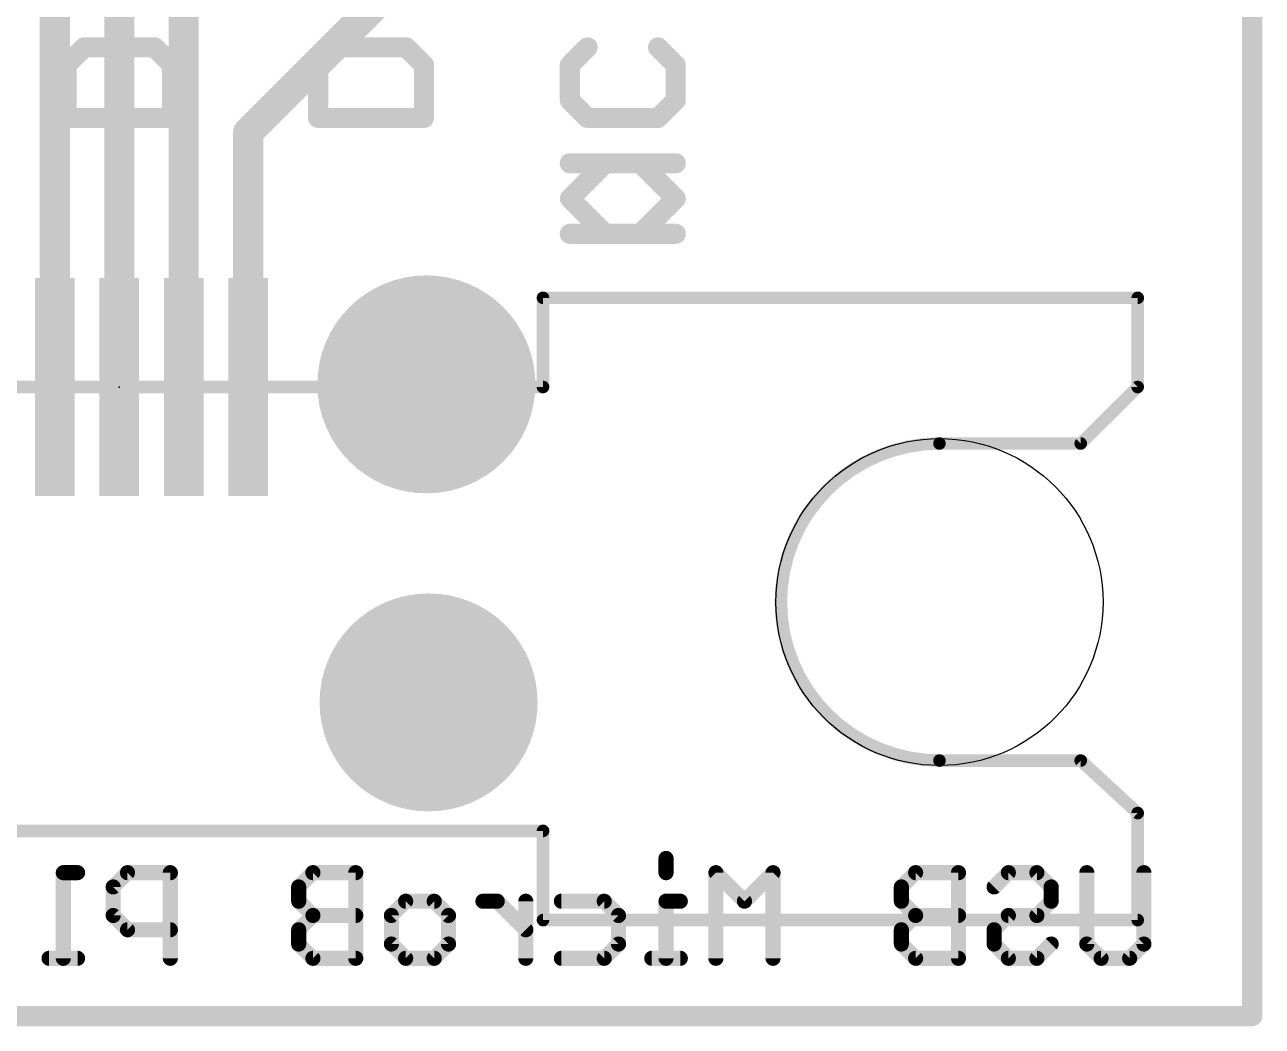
# Model space of a CAD drawing. Extents: x -36 to 71, y -16 to 19.
# Drawn here: x 10.48 to 22.96, y -0.1 to 10.01 of the extents above; entities that cross this region are included whole.
import ezdxf

# ---------------------------------------------------------------- set-up
doc = ezdxf.new("R2010")
doc.units = 0
for name, color, linetype in [('1', 12, 'CONTINUOUS'), ('17', 110, 'CONTINUOUS'), ('20', 53, 'CONTINUOUS'), ('21', 41, 'CONTINUOUS'), ('22', 40, 'CONTINUOUS'), ('23', 53, 'CONTINUOUS'), ('51', 53, 'CONTINUOUS')]:
    doc.layers.add(name, color=color, linetype=linetype)

# ---------------------------------------------------------------- blocks, each defined once
blk = doc.blocks.new('RECT')
blk.add_solid([(-0.5, -0.5), (0.5, -0.5), (-0.5, 0.5), (0.5, 0.5)])
blk = doc.blocks.new('ROUNDP')
at = {"const_width": 0.5}
blk.add_lwpolyline([(0, -0.25, 1), (0, 0.25, 1), (0, -0.25)], format="xyb", dxfattribs=at)

msp = doc.modelspace()

# ---------------------------------------------------------------- linework, layer by layer
at = {"layer": '1', "const_width": 0.3048}
for points in [[(11.43, 6.35), (11.43, 12.7)], [(12.73, 8.92), (16.51, 12.7)], [(10.78, 9.54), (10.78, 10.81)], [(12.08, 9.54), (12.08, 10.81)], [(10.78, 6.35), (10.78, 9.54)], [(12.08, 6.35), (12.08, 9.54)], [(12.73, 7.65), (12.73, 8.92)], [(12.73, 6.35), (12.73, 7.65)]]:
    msp.add_lwpolyline(points, dxfattribs=at)
at = {"layer": '1', "const_width": 0.1524}
for points in [[(10.8562, 9.54, 1), (10.7038, 9.54)], [(10.7038, 9.54, 1), (10.8562, 9.54)], [(12.1562, 9.54, 1), (12.0038, 9.54)], [(12.0038, 9.54, 1), (12.1562, 9.54)], [(12.8062, 8.92, 1), (12.6538, 8.92)], [(12.6761, 8.9739, 1), (12.7839, 8.8661)], [(12.8062, 7.65, 1), (12.6538, 7.65)], [(12.6538, 7.65, 1), (12.8062, 7.65)], [(10.7038, 6.35, 1), (10.8562, 6.35)], [(11.3538, 6.35, 1), (11.5062, 6.35)], [(12.0038, 6.35, 1), (12.1562, 6.35)], [(12.6538, 6.35, 1), (12.8062, 6.35)]]:
    msp.add_lwpolyline(points, format="xyb", dxfattribs=at)
at = {"layer": '20', "const_width": 0.2032}
for points in [[(22.86, 13.97), (22.86, 0)], [(22.86, 0), (0, 0)]]:
    msp.add_lwpolyline(points, dxfattribs=at)
at = {"layer": '20', "const_width": 0.1016}
for points in [[(22.8092, 0, 1), (22.9108, 0)], [(22.86, -0.0508, 1), (22.86, 0.0508)]]:
    msp.add_lwpolyline(points, format="xyb", dxfattribs=at)
at = {"layer": '20'}
msp.add_circle((19.705, 4.18), 1.65, dxfattribs=at)
at = {"layer": '21', "const_width": 0.2032}
for points in [[(11.0736, 9.7776), (10.8957, 9.5997)], [(11.7855, 9.7776), (11.0736, 9.7776)], [(11.9634, 9.5997), (11.7855, 9.7776)], [(13.6136, 9.7776), (13.4357, 9.5997)], [(14.3255, 9.7776), (13.6136, 9.7776)], [(14.5034, 9.5997), (14.3255, 9.7776)], [(16.1536, 9.7776), (15.9757, 9.5997)], [(17.0434, 9.5997), (16.8654, 9.7776)], [(10.8957, 9.5997), (10.8957, 9.0658)], [(11.9634, 9.0658), (11.9634, 9.5997)], [(13.4357, 9.5997), (13.4357, 9.0658)], [(14.5034, 9.0658), (14.5034, 9.5997)], [(15.9757, 9.5997), (15.9757, 9.2438)], [(17.0434, 9.2438), (17.0434, 9.5997)], [(15.9757, 9.2438), (16.1536, 9.0658)], [(16.8654, 9.0658), (17.0434, 9.2438)], [(10.8957, 9.0658), (11.9634, 9.0658)], [(13.4357, 9.0658), (14.5034, 9.0658)], [(16.1536, 9.0658), (16.8654, 9.0658)], [(16.6875, 8.6082), (15.9757, 8.6082)], [(17.0434, 8.2523), (16.6875, 8.6082)], [(16.6875, 7.8964), (17.0434, 8.2523)], [(15.9757, 7.8964), (16.6875, 7.8964)]]:
    msp.add_lwpolyline(points, dxfattribs=at)
at = {"layer": '21', "const_width": 0.1016}
for points in [[(11.0736, 9.8284, 1), (11.0736, 9.7268)], [(11.1096, 9.7417, 1), (11.0377, 9.8135)], [(11.8214, 9.8135, 1), (11.7495, 9.7417)], [(11.7855, 9.7268, 1), (11.7855, 9.8284)], [(13.6136, 9.8284, 1), (13.6136, 9.7268)], [(13.6496, 9.7417, 1), (13.5777, 9.8135)], [(14.3614, 9.8135, 1), (14.2895, 9.7417)], [(14.3255, 9.7268, 1), (14.3255, 9.8284)], [(16.1896, 9.7417, 1), (16.1177, 9.8135)], [(16.9014, 9.8135, 1), (16.8295, 9.7417)], [(10.9465, 9.5997, 1), (10.8449, 9.5997)], [(10.8598, 9.6356, 1), (10.9316, 9.5637)], [(12.0142, 9.5997, 1), (11.9126, 9.5997)], [(11.9275, 9.5637, 1), (11.9993, 9.6356)], [(13.4865, 9.5997, 1), (13.3849, 9.5997)], [(13.3998, 9.6356, 1), (13.4716, 9.5637)], [(14.5542, 9.5997, 1), (14.4526, 9.5997)], [(14.4675, 9.5637, 1), (14.5393, 9.6356)], [(16.0265, 9.5997, 1), (15.9249, 9.5997)], [(15.9398, 9.6356, 1), (16.0116, 9.5637)], [(17.0942, 9.5997, 1), (16.9926, 9.5997)], [(17.0075, 9.5637, 1), (17.0793, 9.6356)], [(16.0116, 9.2797, 1), (15.9398, 9.2078)], [(15.9249, 9.2438, 1), (16.0265, 9.2438)], [(16.9926, 9.2438, 1), (17.0942, 9.2438)], [(17.0793, 9.2078, 1), (17.0075, 9.2797)], [(10.8957, 9.1166, 1), (10.8957, 9.015)], [(10.8449, 9.0658, 1), (10.9465, 9.0658)], [(11.9126, 9.0658, 1), (12.0142, 9.0658)], [(11.9634, 9.015, 1), (11.9634, 9.1166)], [(13.4357, 9.1166, 1), (13.4357, 9.015)], [(13.3849, 9.0658, 1), (13.4865, 9.0658)], [(14.4526, 9.0658, 1), (14.5542, 9.0658)], [(14.5034, 9.015, 1), (14.5034, 9.1166)], [(16.1536, 9.1166, 1), (16.1536, 9.015)], [(16.1177, 9.0299, 1), (16.1896, 9.1017)], [(16.8295, 9.1017, 1), (16.9014, 9.0299)], [(16.8654, 9.015, 1), (16.8654, 9.1166)], [(15.9757, 8.659, 1), (15.9757, 8.5574)], [(16.7234, 8.6441, 1), (16.6516, 8.5723)], [(16.6875, 8.5574, 1), (16.6875, 8.659)], [(17.0793, 8.2164, 1), (17.0075, 8.2882)], [(17.0075, 8.2164, 1), (17.0793, 8.2882)], [(15.9757, 7.9472, 1), (15.9757, 7.8456)], [(16.6875, 7.8456, 1), (16.6875, 7.9472)], [(16.6516, 7.9323, 1), (16.7234, 7.8605)]]:
    msp.add_lwpolyline(points, format="xyb", dxfattribs=at)
at = {"layer": '22'}
for points, const_width in [([(10.8966, 9.5997), (11.0746, 9.7776)], 0.2032), ([(11.0746, 9.7776), (11.7864, 9.7776)], 0.2032), ([(11.7864, 9.7776), (11.9643, 9.5997)], 0.2032), ([(13.4366, 9.5997), (13.6146, 9.7776)], 0.2032), ([(13.6146, 9.7776), (14.3264, 9.7776)], 0.2032), ([(14.3264, 9.7776), (14.5043, 9.5997)], 0.2032), ([(15.9766, 9.5997), (16.1546, 9.7776)], 0.2032), ([(16.8664, 9.7776), (17.0443, 9.5997)], 0.2032), ([(10.8966, 9.0658), (10.8966, 9.5997)], 0.2032), ([(11.9643, 9.5997), (11.9643, 9.0658)], 0.2032), ([(13.4366, 9.0658), (13.4366, 9.5997)], 0.2032), ([(14.5043, 9.5997), (14.5043, 9.0658)], 0.2032), ([(15.9766, 9.2438), (15.9766, 9.5997)], 0.2032), ([(17.0443, 9.5997), (17.0443, 9.2438)], 0.2032), ([(16.1546, 9.0658), (15.9766, 9.2438)], 0.2032), ([(17.0443, 9.2438), (16.8664, 9.0658)], 0.2032), ([(11.9643, 9.0658), (10.8966, 9.0658)], 0.2032), ([(14.5043, 9.0658), (13.4366, 9.0658)], 0.2032), ([(16.8664, 9.0658), (16.1546, 9.0658)], 0.2032), ([(15.9766, 8.2523), (16.3325, 8.6082)], 0.2032), ([(16.3325, 8.6082), (17.0443, 8.6082)], 0.2032), ([(16.3325, 7.8964), (15.9766, 8.2523)], 0.2032), ([(17.0443, 7.8964), (16.3325, 7.8964)], 0.2032), ([(16.9461, 1.5926), (16.9461, 1.4485)], 0.1524), ([(11.0093, 1.4485), (10.8653, 1.4485)], 0.1524), ([(10.8653, 1.4485), (10.8653, 0.5842)], 0.1524), ([(11.5127, 1.4485), (11.3686, 1.3045)], 0.1524), ([(11.9449, 1.4485), (11.5127, 1.4485)], 0.1524), ([(11.9449, 0.5842), (11.9449, 1.4485)], 0.1524), ([(13.3837, 1.4485), (13.2397, 1.3045)], 0.1524), ([(13.8159, 1.4485), (13.3837, 1.4485)], 0.1524), ([(13.8159, 0.5842), (13.8159, 1.4485)], 0.1524), ([(17.7376, 1.1604), (17.4495, 1.4485)], 0.1524), ([(17.4495, 1.4485), (17.4495, 0.5842)], 0.1524), ([(18.0257, 1.4485), (17.7376, 1.1604)], 0.1524), ([(18.0257, 0.5842), (18.0257, 1.4485)], 0.1524), ([(19.4646, 1.4485), (19.3205, 1.3045)], 0.1524), ([(19.8968, 1.4485), (19.4646, 1.4485)], 0.1524), ([(19.8968, 0.5842), (19.8968, 1.4485)], 0.1524), ([(20.2561, 1.3045), (20.4001, 1.4485)], 0.1524), ([(20.4001, 1.4485), (20.6882, 1.4485)], 0.1524), ([(20.6882, 1.4485), (20.8323, 1.3045)], 0.1524), ([(21.1916, 0.7283), (21.1916, 1.4485)], 0.1524), ([(21.7678, 1.4485), (21.7678, 0.7283)], 0.1524), ([(11.3686, 1.3045), (11.3686, 1.0164)], 0.1524), ([(13.2397, 1.3045), (13.2397, 1.1604)], 0.1524), ([(19.3205, 1.3045), (19.3205, 1.1604)], 0.1524), ([(20.8323, 1.3045), (20.8323, 1.1604)], 0.1524), ([(13.2397, 1.1604), (13.3837, 1.0164)], 0.1524), ([(14.1752, 1.0164), (14.3192, 1.1604)], 0.1524), ([(14.3192, 1.1604), (14.6074, 1.1604)], 0.1524), ([(14.6074, 1.1604), (14.7514, 1.0164)], 0.1524), ([(15.2429, 1.1604), (15.0988, 1.1604)], 0.1524), ([(15.531, 0.8723), (15.2429, 1.1604)], 0.1524), ([(15.531, 0.5842), (15.531, 1.1604)], 0.1524), ([(15.8903, 1.1604), (16.3225, 1.1604)], 0.1524), ([(16.3225, 1.1604), (16.4665, 1.0164)], 0.1524), ([(17.0902, 1.1604), (16.9461, 1.1604)], 0.1524), ([(16.9461, 1.1604), (16.9461, 0.5842)], 0.1524), ([(19.3205, 1.1604), (19.4646, 1.0164)], 0.1524), ([(20.8323, 1.1604), (20.6882, 1.0164)], 0.1524), ([(11.3686, 1.0164), (11.5127, 0.8723)], 0.1524), ([(13.3837, 1.0164), (13.2397, 0.8723)], 0.1524), ([(13.8159, 1.0164), (13.3837, 1.0164)], 0.1524), ([(14.1752, 0.7283), (14.1752, 1.0164)], 0.1524), ([(14.7514, 1.0164), (14.7514, 0.7283)], 0.1524), ([(16.4665, 1.0164), (16.4665, 0.7283)], 0.1524), ([(19.4646, 1.0164), (19.3205, 0.8723)], 0.1524), ([(19.8968, 1.0164), (19.4646, 1.0164)], 0.1524), ([(20.4001, 1.0164), (20.2561, 0.8723)], 0.1524), ([(20.6882, 1.0164), (20.4001, 1.0164)], 0.1524), ([(11.5127, 0.8723), (11.9449, 0.8723)], 0.1524), ([(13.2397, 0.8723), (13.2397, 0.7283)], 0.1524), ([(19.3205, 0.8723), (19.3205, 0.7283)], 0.1524), ([(20.2561, 0.8723), (20.2561, 0.7283)], 0.1524), ([(13.2397, 0.7283), (13.3837, 0.5842)], 0.1524), ([(14.3192, 0.5842), (14.1752, 0.7283)], 0.1524), ([(14.7514, 0.7283), (14.6074, 0.5842)], 0.1524), ([(16.4665, 0.7283), (16.3225, 0.5842)], 0.1524), ([(19.3205, 0.7283), (19.4646, 0.5842)], 0.1524), ([(20.2561, 0.7283), (20.4001, 0.5842)], 0.1524), ([(20.6882, 0.5842), (20.8323, 0.7283)], 0.1524), ([(21.3356, 0.5842), (21.1916, 0.7283)], 0.1524), ([(21.7678, 0.7283), (21.6237, 0.5842)], 0.1524), ([(11.0093, 0.5842), (10.7212, 0.5842)], 0.1524), ([(13.3837, 0.5842), (13.8159, 0.5842)], 0.1524), ([(14.6074, 0.5842), (14.3192, 0.5842)], 0.1524), ([(16.3225, 0.5842), (15.8903, 0.5842)], 0.1524), ([(17.0902, 0.5842), (16.8021, 0.5842)], 0.1524), ([(19.4646, 0.5842), (19.8968, 0.5842)], 0.1524), ([(20.4001, 0.5842), (20.6882, 0.5842)], 0.1524), ([(21.6237, 0.5842), (21.3356, 0.5842)], 0.1524)]:
    msp.add_lwpolyline(points, dxfattribs=dict(at, const_width=const_width))
for points, const_width in [([(11.0746, 9.8284, 1), (11.0746, 9.7268)], 0.1016), ([(11.1105, 9.7417, 1), (11.0386, 9.8135)], 0.1016), ([(11.8223, 9.8135, 1), (11.7504, 9.7417)], 0.1016), ([(11.7864, 9.7268, 1), (11.7864, 9.8284)], 0.1016), ([(13.6146, 9.8284, 1), (13.6146, 9.7268)], 0.1016), ([(13.6505, 9.7417, 1), (13.5786, 9.8135)], 0.1016), ([(14.3623, 9.8135, 1), (14.2904, 9.7417)], 0.1016), ([(14.3264, 9.7268, 1), (14.3264, 9.8284)], 0.1016), ([(16.1905, 9.7417, 1), (16.1186, 9.8135)], 0.1016), ([(16.9023, 9.8135, 1), (16.8304, 9.7417)], 0.1016), ([(10.9474, 9.5997, 1), (10.8458, 9.5997)], 0.1016), ([(10.8607, 9.6356, 1), (10.9325, 9.5637)], 0.1016), ([(12.0151, 9.5997, 1), (11.9135, 9.5997)], 0.1016), ([(11.9284, 9.5637, 1), (12.0002, 9.6356)], 0.1016), ([(13.4874, 9.5997, 1), (13.3858, 9.5997)], 0.1016), ([(13.4007, 9.6356, 1), (13.4725, 9.5637)], 0.1016), ([(14.5551, 9.5997, 1), (14.4535, 9.5997)], 0.1016), ([(14.4684, 9.5637, 1), (14.5402, 9.6356)], 0.1016), ([(16.0274, 9.5997, 1), (15.9258, 9.5997)], 0.1016), ([(15.9407, 9.6356, 1), (16.0125, 9.5637)], 0.1016), ([(17.0951, 9.5997, 1), (16.9935, 9.5997)], 0.1016), ([(17.0084, 9.5637, 1), (17.0802, 9.6356)], 0.1016), ([(16.0125, 9.2797, 1), (15.9407, 9.2078)], 0.1016), ([(15.9258, 9.2438, 1), (16.0274, 9.2438)], 0.1016), ([(16.9935, 9.2438, 1), (17.0951, 9.2438)], 0.1016), ([(17.0802, 9.2078, 1), (17.0084, 9.2797)], 0.1016), ([(10.8966, 9.1166, 1), (10.8966, 9.015)], 0.1016), ([(10.8458, 9.0658, 1), (10.9474, 9.0658)], 0.1016), ([(11.9135, 9.0658, 1), (12.0151, 9.0658)], 0.1016), ([(11.9643, 9.015, 1), (11.9643, 9.1166)], 0.1016), ([(13.4366, 9.1166, 1), (13.4366, 9.015)], 0.1016), ([(13.3858, 9.0658, 1), (13.4874, 9.0658)], 0.1016), ([(14.4535, 9.0658, 1), (14.5551, 9.0658)], 0.1016), ([(14.5043, 9.015, 1), (14.5043, 9.1166)], 0.1016), ([(16.1546, 9.1166, 1), (16.1546, 9.015)], 0.1016), ([(16.1186, 9.0299, 1), (16.1905, 9.1017)], 0.1016), ([(16.8304, 9.1017, 1), (16.9023, 9.0299)], 0.1016), ([(16.8664, 9.015, 1), (16.8664, 9.1166)], 0.1016), ([(16.3325, 8.659, 1), (16.3325, 8.5574)], 0.1016), ([(16.3684, 8.5723, 1), (16.2966, 8.6441)], 0.1016), ([(17.0443, 8.5574, 1), (17.0443, 8.659)], 0.1016), ([(16.0125, 8.2882, 1), (15.9407, 8.2164)], 0.1016), ([(15.9407, 8.2882, 1), (16.0125, 8.2164)], 0.1016), ([(16.3325, 7.9472, 1), (16.3325, 7.8456)], 0.1016), ([(17.0443, 7.8456, 1), (17.0443, 7.9472)], 0.1016), ([(16.2966, 7.8605, 1), (16.3684, 7.9323)], 0.1016), ([(16.9842, 1.5926, 1), (16.908, 1.5926)], 0.0762), ([(10.8653, 1.4866, 1), (10.8653, 1.4104)], 0.0762), ([(10.9034, 1.4485, 1), (10.8272, 1.4485)], 0.0762), ([(11.0093, 1.4104, 1), (11.0093, 1.4866)], 0.0762), ([(11.5127, 1.4866, 1), (11.5127, 1.4104)], 0.0762), ([(11.5396, 1.4216, 1), (11.4857, 1.4755)], 0.0762), ([(11.983, 1.4485, 1), (11.9068, 1.4485)], 0.0762), ([(11.9449, 1.4104, 1), (11.9449, 1.4866)], 0.0762), ([(13.3837, 1.4866, 1), (13.3837, 1.4104)], 0.0762), ([(13.4107, 1.4216, 1), (13.3568, 1.4755)], 0.0762), ([(13.854, 1.4485, 1), (13.7778, 1.4485)], 0.0762), ([(13.8159, 1.4104, 1), (13.8159, 1.4866)], 0.0762), ([(17.4764, 1.4755, 1), (17.4226, 1.4216)], 0.0762), ([(17.4876, 1.4485, 1), (17.4114, 1.4485)], 0.0762), ([(18.0638, 1.4485, 1), (17.9876, 1.4485)], 0.0762), ([(18.0527, 1.4216, 1), (17.9988, 1.4755)], 0.0762), ([(19.4646, 1.4866, 1), (19.4646, 1.4104)], 0.0762), ([(19.4915, 1.4216, 1), (19.4377, 1.4755)], 0.0762), ([(19.9349, 1.4485, 1), (19.8587, 1.4485)], 0.0762), ([(19.8968, 1.4104, 1), (19.8968, 1.4866)], 0.0762), ([(20.4001, 1.4866, 1), (20.4001, 1.4104)], 0.0762), ([(20.4271, 1.4216, 1), (20.3732, 1.4755)], 0.0762), ([(20.7152, 1.4755, 1), (20.6613, 1.4216)], 0.0762), ([(20.6882, 1.4104, 1), (20.6882, 1.4866)], 0.0762), ([(21.2297, 1.4485, 1), (21.1535, 1.4485)], 0.0762), ([(21.8059, 1.4485, 1), (21.7297, 1.4485)], 0.0762), ([(11.4067, 1.3045, 1), (11.3305, 1.3045)], 0.0762), ([(13.2778, 1.3045, 1), (13.2016, 1.3045)], 0.0762), ([(16.908, 1.4485, 1), (16.9842, 1.4485)], 0.0762), ([(19.3586, 1.3045, 1), (19.2824, 1.3045)], 0.0762), ([(20.8704, 1.3045, 1), (20.7942, 1.3045)], 0.0762), ([(11.3417, 1.3314, 1), (11.3956, 1.2775)], 0.0762), ([(13.2127, 1.3314, 1), (13.2666, 1.2775)], 0.0762), ([(19.2936, 1.3314, 1), (19.3475, 1.2775)], 0.0762), ([(20.2291, 1.3314, 1), (20.283, 1.2775)], 0.0762), ([(20.8053, 1.2775, 1), (20.8592, 1.3314)], 0.0762), ([(13.2666, 1.1874, 1), (13.2127, 1.1335)], 0.0762), ([(13.2016, 1.1604, 1), (13.2778, 1.1604)], 0.0762), ([(14.3192, 1.1985, 1), (14.3192, 1.1223)], 0.0762), ([(14.3462, 1.1335, 1), (14.2923, 1.1874)], 0.0762), ([(14.6343, 1.1874, 1), (14.5804, 1.1335)], 0.0762), ([(14.6074, 1.1223, 1), (14.6074, 1.1985)], 0.0762), ([(15.0988, 1.1985, 1), (15.0988, 1.1223)], 0.0762), ([(15.2698, 1.1874, 1), (15.216, 1.1335)], 0.0762), ([(15.2429, 1.1223, 1), (15.2429, 1.1985)], 0.0762), ([(15.5691, 1.1604, 1), (15.4929, 1.1604)], 0.0762), ([(15.8903, 1.1985, 1), (15.8903, 1.1223)], 0.0762), ([(16.3494, 1.1874, 1), (16.2955, 1.1335)], 0.0762), ([(16.3225, 1.1223, 1), (16.3225, 1.1985)], 0.0762), ([(16.9461, 1.1985, 1), (16.9461, 1.1223)], 0.0762), ([(16.9842, 1.1604, 1), (16.908, 1.1604)], 0.0762), ([(17.0902, 1.1223, 1), (17.0902, 1.1985)], 0.0762), ([(17.7107, 1.1874, 1), (17.7646, 1.1335)], 0.0762), ([(17.7107, 1.1335, 1), (17.7646, 1.1874)], 0.0762), ([(19.3475, 1.1874, 1), (19.2936, 1.1335)], 0.0762), ([(19.2824, 1.1604, 1), (19.3586, 1.1604)], 0.0762), ([(20.7942, 1.1604, 1), (20.8704, 1.1604)], 0.0762), ([(20.8592, 1.1335, 1), (20.8053, 1.1874)], 0.0762), ([(11.3956, 1.0433, 1), (11.3417, 0.9894)], 0.0762), ([(11.3305, 1.0164, 1), (11.4067, 1.0164)], 0.0762), ([(13.3837, 1.0545, 1), (13.3837, 0.9783)], 0.0762), ([(13.4107, 0.9894, 1), (13.3568, 1.0433)], 0.0762), ([(13.3568, 0.9894, 1), (13.4107, 1.0433)], 0.0762), ([(13.8159, 0.9783, 1), (13.8159, 1.0545)], 0.0762), ([(14.1482, 1.0433, 1), (14.2021, 0.9894)], 0.0762), ([(14.2133, 1.0164, 1), (14.1371, 1.0164)], 0.0762), ([(14.7895, 1.0164, 1), (14.7133, 1.0164)], 0.0762), ([(14.7245, 0.9894, 1), (14.7784, 1.0433)], 0.0762), ([(16.5046, 1.0164, 1), (16.4284, 1.0164)], 0.0762), ([(16.4396, 0.9894, 1), (16.4935, 1.0433)], 0.0762), ([(19.4646, 1.0545, 1), (19.4646, 0.9783)], 0.0762), ([(19.4915, 0.9894, 1), (19.4377, 1.0433)], 0.0762), ([(19.4377, 0.9894, 1), (19.4915, 1.0433)], 0.0762), ([(19.8968, 0.9783, 1), (19.8968, 1.0545)], 0.0762), ([(20.4001, 1.0545, 1), (20.4001, 0.9783)], 0.0762), ([(20.4271, 0.9894, 1), (20.3732, 1.0433)], 0.0762), ([(20.6613, 1.0433, 1), (20.7152, 0.9894)], 0.0762), ([(20.6882, 0.9783, 1), (20.6882, 1.0545)], 0.0762), ([(11.5127, 0.9104, 1), (11.5127, 0.8342)], 0.0762), ([(11.4857, 0.8454, 1), (11.5396, 0.8993)], 0.0762), ([(11.9449, 0.8342, 1), (11.9449, 0.9104)], 0.0762), ([(13.2127, 0.8993, 1), (13.2666, 0.8454)], 0.0762), ([(13.2778, 0.8723, 1), (13.2016, 0.8723)], 0.0762), ([(15.5041, 0.8454, 1), (15.558, 0.8993)], 0.0762), ([(19.3586, 0.8723, 1), (19.2824, 0.8723)], 0.0762), ([(19.2936, 0.8993, 1), (19.3475, 0.8454)], 0.0762), ([(20.2291, 0.8993, 1), (20.283, 0.8454)], 0.0762), ([(20.2942, 0.8723, 1), (20.218, 0.8723)], 0.0762), ([(13.2666, 0.7552, 1), (13.2127, 0.7013)], 0.0762), ([(13.2016, 0.7283, 1), (13.2778, 0.7283)], 0.0762), ([(14.2021, 0.7552, 1), (14.1482, 0.7013)], 0.0762), ([(14.1371, 0.7283, 1), (14.2133, 0.7283)], 0.0762), ([(14.7133, 0.7283, 1), (14.7895, 0.7283)], 0.0762), ([(14.7784, 0.7013, 1), (14.7245, 0.7552)], 0.0762), ([(16.4284, 0.7283, 1), (16.5046, 0.7283)], 0.0762), ([(16.4935, 0.7013, 1), (16.4396, 0.7552)], 0.0762), ([(19.3475, 0.7552, 1), (19.2936, 0.7013)], 0.0762), ([(19.2824, 0.7283, 1), (19.3586, 0.7283)], 0.0762), ([(20.283, 0.7552, 1), (20.2291, 0.7013)], 0.0762), ([(20.218, 0.7283, 1), (20.2942, 0.7283)], 0.0762), ([(20.8592, 0.7013, 1), (20.8053, 0.7552)], 0.0762), ([(21.2185, 0.7552, 1), (21.1646, 0.7013)], 0.0762), ([(21.1535, 0.7283, 1), (21.2297, 0.7283)], 0.0762), ([(21.7297, 0.7283, 1), (21.8059, 0.7283)], 0.0762), ([(21.7947, 0.7013, 1), (21.7409, 0.7552)], 0.0762), ([(10.7212, 0.6223, 1), (10.7212, 0.5461)], 0.0762), ([(11.0093, 0.5461, 1), (11.0093, 0.6223)], 0.0762), ([(13.3837, 0.6223, 1), (13.3837, 0.5461)], 0.0762), ([(13.3568, 0.5573, 1), (13.4107, 0.6111)], 0.0762), ([(13.8159, 0.5461, 1), (13.8159, 0.6223)], 0.0762), ([(14.3192, 0.6223, 1), (14.3192, 0.5461)], 0.0762), ([(14.2923, 0.5573, 1), (14.3462, 0.6111)], 0.0762), ([(14.5804, 0.6111, 1), (14.6343, 0.5573)], 0.0762), ([(14.6074, 0.5461, 1), (14.6074, 0.6223)], 0.0762), ([(15.8903, 0.6223, 1), (15.8903, 0.5461)], 0.0762), ([(16.2955, 0.6111, 1), (16.3494, 0.5573)], 0.0762), ([(16.3225, 0.5461, 1), (16.3225, 0.6223)], 0.0762), ([(16.8021, 0.6223, 1), (16.8021, 0.5461)], 0.0762), ([(17.0902, 0.5461, 1), (17.0902, 0.6223)], 0.0762), ([(19.4646, 0.6223, 1), (19.4646, 0.5461)], 0.0762), ([(19.4377, 0.5573, 1), (19.4915, 0.6111)], 0.0762), ([(19.8968, 0.5461, 1), (19.8968, 0.6223)], 0.0762), ([(20.4001, 0.6223, 1), (20.4001, 0.5461)], 0.0762), ([(20.3732, 0.5573, 1), (20.4271, 0.6111)], 0.0762), ([(20.6613, 0.6111, 1), (20.7152, 0.5573)], 0.0762), ([(20.6882, 0.5461, 1), (20.6882, 0.6223)], 0.0762), ([(21.3356, 0.6223, 1), (21.3356, 0.5461)], 0.0762), ([(21.3087, 0.5573, 1), (21.3626, 0.6111)], 0.0762), ([(21.5968, 0.6111, 1), (21.6507, 0.5573)], 0.0762), ([(21.6237, 0.5461, 1), (21.6237, 0.6223)], 0.0762), ([(10.8272, 0.5842, 1), (10.9034, 0.5842)], 0.0762), ([(11.9068, 0.5842, 1), (11.983, 0.5842)], 0.0762), ([(13.7778, 0.5842, 1), (13.854, 0.5842)], 0.0762), ([(15.4929, 0.5842, 1), (15.5691, 0.5842)], 0.0762), ([(16.908, 0.5842, 1), (16.9842, 0.5842)], 0.0762), ([(17.4114, 0.5842, 1), (17.4876, 0.5842)], 0.0762), ([(17.9876, 0.5842, 1), (18.0638, 0.5842)], 0.0762), ([(19.8587, 0.5842, 1), (19.9349, 0.5842)], 0.0762)]:
    msp.add_lwpolyline(points, format="xyb", dxfattribs=dict(at, const_width=const_width))
at = {"layer": '23'}
msp.add_point((11.43, 6.35), dxfattribs=at)
at = {"layer": '51'}
for points, const_width in [([(15.7368, 7.25, 1), (15.6732, 7.25)], 0.0635), ([(15.705, 7.2817, 1), (15.705, 7.2183)], 0.0635), ([(21.7368, 7.25, 1), (21.6733, 7.25)], 0.0635), ([(21.705, 7.2183, 1), (21.705, 7.2817)], 0.0635), ([(15.6732, 6.35, 1), (15.7368, 6.35)], 0.0635), ([(15.705, 6.3183, 1), (15.705, 6.3818)], 0.0635), ([(21.6733, 6.35, 1), (21.7368, 6.35)], 0.0635), ([(21.7274, 6.3275, 1), (21.6826, 6.3725)], 0.0635), ([(19.705, 5.78, 1), (19.705, 2.58)], 0.127), ([(19.705, 5.8117, 1), (19.705, 5.7483)], 0.0635), ([(19.705, 5.7483, 1), (19.705, 5.8117)], 0.0635), ([(21.1076, 5.8025, 1), (21.1524, 5.7575)], 0.0635), ([(21.13, 5.7483, 1), (21.13, 5.8117)], 0.0635), ([(19.705, 2.6118, 1), (19.705, 2.5482)], 0.0635), ([(19.705, 2.5482, 1), (19.705, 2.6118)], 0.0635), ([(21.1515, 2.6033, 1), (21.1085, 2.5567)], 0.0635), ([(21.13, 2.5482, 1), (21.13, 2.6118)], 0.0635), ([(21.7368, 2.05, 1), (21.6733, 2.05)], 0.0635), ([(21.6835, 2.0267, 1), (21.7265, 2.0733)], 0.0635), ([(15.7368, 1.87, 1), (15.6732, 1.87)], 0.0635), ([(15.705, 1.8383, 1), (15.705, 1.9018)], 0.0635), ([(15.6732, 0.97, 1), (15.7368, 0.97)], 0.0635), ([(15.705, 1.0018, 1), (15.705, 0.9383)], 0.0635), ([(21.6733, 0.97, 1), (21.7368, 0.97)], 0.0635), ([(21.705, 0.9383, 1), (21.705, 1.0018)], 0.0635)]:
    msp.add_lwpolyline(points, format="xyb", dxfattribs=dict(at, const_width=const_width))
at = {"layer": '51', "const_width": 0.127}
for points in [[(21.705, 7.25), (15.705, 7.25)], [(15.705, 7.25), (15.705, 6.35)], [(21.705, 6.35), (21.705, 7.25)], [(15.705, 6.35), (7.155, 6.35)], [(21.13, 5.78), (21.705, 6.35)], [(21.13, 5.78), (19.705, 5.78)], [(21.13, 2.58), (19.705, 2.58)], [(21.13, 2.58), (21.705, 2.05)], [(21.705, 2.05), (21.705, 0.97)], [(15.705, 1.87), (7.155, 1.87)], [(15.705, 0.97), (15.705, 1.87)], [(21.705, 0.97), (15.705, 0.97)]]:
    msp.add_lwpolyline(points, dxfattribs=at)

# ---------------------------------------------------------------- block references
at = {"layer": '1', "xscale": 2.2, "yscale": 0.4, "rotation": 270}
for p in [(10.78, 6.35), (11.43, 6.35), (12.08, 6.35), (12.73, 6.35)]:
    msp.add_blockref('RECT', p, dxfattribs=at)
at = {"layer": '17', "xscale": 2.2, "yscale": 2.2, "rotation": 270}
for p in [(14.5279, 6.3769), (14.5279, 6.3769), (14.5505, 3.167), (14.5505, 3.167)]:
    msp.add_blockref('ROUNDP', p, dxfattribs=at)

doc.saveas('drawing.dxf')
